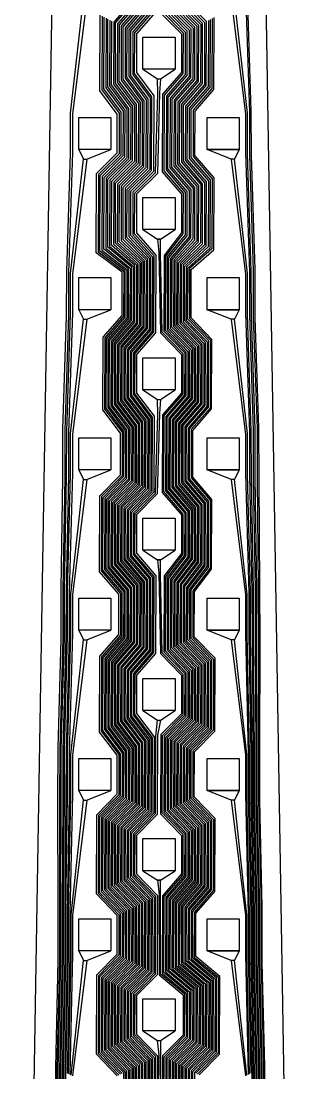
# Model space of a CAD drawing. Header units: inches. Extents: x 106592 to 209533, y 57057 to 74911.
# Drawn here: x 147996.9 to 148082.9, y 70340 to 70668.2 of the extents above; entities that cross this region are included whole.
import ezdxf

# ---------------------------------------------------------------- set-up
doc = ezdxf.new("R2010")
doc.units = ezdxf.units.IN
doc.header["$MEASUREMENT"] = 0
for name, color, linetype in [('metal', 221, 'Continuous'), ('nitride window', 40, 'Continuous'), ('profile', 140, 'Continuous')]:
    doc.layers.add(name, color=color, linetype=linetype)

msp = doc.modelspace()

# ---------------------------------------------------------------- linework, layer by layer
at = {"layer": 'metal'}
for points in [[(148066.93, 70677.15), (148068.12, 70639.79), (148068.15, 70626.54), (148069.31, 70590.41), (148069.35, 70575.94), (148070.5, 70541.02), (148070.55, 70525.34), (148070.9, 70491.23), (148070.95, 70475.14), (148070.95, 70441.14), (148070.95, 70425.14), (148071.75, 70391.54), (148071.75, 70374.74), (148072.55, 70341.94), (148072.55, 70324.34)], [(148007.75, 70324.54), (148007.75, 70341.74), (148008.55, 70374.94), (148008.55, 70391.34), (148008.45, 70424.89), (148008.5, 70441.49), (148009.45, 70475.39), (148009.49, 70490.97), (148009.95, 70525.64), (148009.99, 70540.72), (148011.15, 70576.24), (148011.18, 70590.1), (148012.35, 70626.84), (148012.37, 70639.48), (148016.45, 70675.14)], [(148017.45, 70675.14), (148012.96, 70639.17), (148012.96, 70627.15), (148011.77, 70589.79), (148011.75, 70576.54), (148010.58, 70540.41), (148010.55, 70525.94), (148009.99, 70490.72), (148009.95, 70475.64), (148008.99, 70441.23), (148008.95, 70425.14), (148008.95, 70391.14), (148008.95, 70375.14), (148008.15, 70341.54), (148008.15, 70324.74)], [(148031.69, 70674.64), (148025.82, 70667.88), (148025.75, 70648.54), (148031.15, 70641.24), (148031.1, 70624.95), (148024.63, 70618.5), (148024.55, 70597.94), (148031.95, 70591.64), (148031.89, 70574.53), (148026.02, 70567.78), (148025.95, 70548.64), (148031.45, 70541.39), (148031.4, 70524.79), (148025.02, 70518.29), (148024.95, 70498.14), (148030.95, 70491.14), (148030.9, 70475.05), (148025.02, 70468.29), (148024.95, 70448.14), (148030.45, 70440.89), (148030.4, 70425.31), (148024.03, 70418.81), (148023.95, 70397.64), (148030.45, 70390.89), (148030.4, 70375.31), (148024.03, 70368.81), (148023.95, 70347.64), (148030.45, 70340.89), (148030.4, 70325.31)], [(148030.9, 70325.05), (148030.95, 70341.14), (148024.45, 70347.89), (148024.53, 70368.55), (148030.9, 70375.05), (148030.95, 70391.14), (148024.45, 70397.89), (148024.53, 70418.55), (148030.9, 70425.05), (148030.95, 70441.14), (148025.45, 70448.39), (148025.52, 70468.03), (148031.4, 70474.79), (148031.45, 70491.39), (148025.45, 70498.39), (148025.52, 70518.03), (148031.89, 70524.53), (148031.95, 70541.64), (148026.45, 70548.89), (148026.51, 70567.52), (148032.39, 70574.28), (148032.45, 70591.89), (148025.15, 70598.24), (148025.22, 70618.19), (148031.69, 70624.64), (148031.75, 70641.54), (148026.35, 70648.84), (148026.41, 70667.57), (148032.29, 70674.33)], [(148032.89, 70674.02), (148027.01, 70667.26), (148026.95, 70649.14), (148032.35, 70641.84), (148032.29, 70624.33), (148025.82, 70617.88), (148025.75, 70598.54), (148032.95, 70592.14), (148032.89, 70574.02), (148027.01, 70567.26), (148026.95, 70549.14), (148032.45, 70541.89), (148032.39, 70524.28), (148026.02, 70517.78), (148025.95, 70498.64), (148031.95, 70491.64), (148031.89, 70474.53), (148026.02, 70467.78), (148025.95, 70448.64), (148031.45, 70441.39), (148031.4, 70424.79), (148025.02, 70418.29), (148024.95, 70398.14), (148031.45, 70391.39), (148031.4, 70374.79), (148025.02, 70368.29), (148024.95, 70348.14), (148031.45, 70341.39), (148031.4, 70324.79)], [(148046.35, 70673.84), (148052.95, 70667.14), (148052.89, 70649.02), (148047.01, 70642.26), (148046.95, 70624.14), (148052.95, 70617.14), (148052.89, 70599.02), (148046.51, 70592.52), (148046.45, 70573.89), (148052.95, 70567.14), (148052.89, 70549.02), (148047.01, 70542.26), (148046.95, 70524.14), (148052.95, 70517.14), (148052.89, 70499.02), (148047.5, 70492), (148047.45, 70474.39), (148053.95, 70467.64), (148053.88, 70448.5), (148047.5, 70442), (148047.45, 70424.39), (148053.95, 70417.64), (148053.88, 70398.5), (148048, 70391.75), (148047.95, 70374.64), (148055.45, 70368.39), (148055.37, 70347.73), (148048.99, 70341.23), (148048.95, 70325.14)], [(148049.45, 70325.39), (148049.49, 70340.97), (148055.86, 70347.47), (148055.95, 70368.64), (148048.45, 70374.89), (148048.5, 70391.49), (148054.37, 70398.25), (148054.45, 70417.89), (148047.95, 70424.64), (148048, 70441.75), (148054.37, 70448.25), (148054.45, 70467.89), (148047.95, 70474.64), (148048, 70491.75), (148053.38, 70498.76), (148053.45, 70517.39), (148047.45, 70524.39), (148047.5, 70542), (148053.38, 70548.76), (148053.45, 70567.39), (148046.95, 70574.14), (148047.01, 70592.26), (148053.48, 70598.71), (148053.55, 70617.44), (148047.55, 70624.44), (148047.6, 70641.95), (148053.48, 70648.71), (148053.55, 70667.44), (148046.95, 70674.14)], [(148047.55, 70674.44), (148054.15, 70667.74), (148054.08, 70648.4), (148048.2, 70641.64), (148048.15, 70624.74), (148054.15, 70617.74), (148054.08, 70598.4), (148047.5, 70592), (148047.45, 70574.39), (148053.95, 70567.64), (148053.88, 70548.5), (148048, 70541.75), (148047.95, 70524.64), (148053.95, 70517.64), (148053.88, 70498.5), (148048.5, 70491.49), (148048.45, 70474.89), (148054.95, 70468.14), (148054.87, 70447.99), (148048.5, 70441.49), (148048.45, 70424.89), (148054.95, 70418.14), (148054.87, 70397.99), (148048.99, 70391.23), (148048.95, 70375.14), (148056.45, 70368.89), (148056.36, 70347.22), (148049.99, 70340.72), (148049.95, 70325.64)], [(148050.45, 70325.89), (148050.48, 70340.46), (148056.85, 70346.96), (148056.95, 70369.14), (148049.45, 70375.39), (148049.49, 70390.97), (148055.37, 70397.73), (148055.45, 70418.39), (148048.95, 70425.14), (148048.99, 70441.23), (148055.37, 70447.73), (148055.45, 70468.39), (148048.95, 70475.14), (148048.99, 70491.23), (148054.37, 70498.25), (148054.45, 70517.89), (148048.45, 70524.89), (148048.5, 70541.49), (148054.37, 70548.25), (148054.45, 70567.89), (148047.95, 70574.64), (148048, 70591.75), (148054.67, 70598.09), (148054.75, 70618.04), (148048.75, 70625.04), (148048.79, 70641.33), (148054.67, 70648.09), (148054.75, 70668.04), (148048.15, 70674.74)], [(148062.45, 70675.14), (148066.93, 70639.17), (148066.93, 70627.15), (148068.12, 70589.79), (148068.15, 70576.54), (148069.31, 70540.41), (148069.35, 70525.94), (148069.91, 70490.72), (148069.95, 70475.64), (148070.15, 70440.74), (148070.15, 70425.54), (148070.95, 70391.14), (148070.95, 70375.14), (148071.75, 70341.54), (148071.75, 70324.74)], [(148072.15, 70324.54), (148072.15, 70341.74), (148071.35, 70374.94), (148071.35, 70391.34), (148070.55, 70425.34), (148070.55, 70440.94), (148070.45, 70475.39), (148070.4, 70490.97), (148069.95, 70525.64), (148069.91, 70540.72), (148068.75, 70576.24), (148068.72, 70590.1), (148067.55, 70626.84), (148067.53, 70639.48), (148063.45, 70675.14)], [(148072.95, 70324.14), (148072.95, 70342.14), (148072.15, 70374.54), (148072.15, 70391.74), (148071.35, 70424.94), (148071.35, 70441.34), (148071.45, 70474.89), (148071.4, 70491.49), (148071.15, 70525.04), (148071.1, 70541.33), (148069.95, 70575.64), (148069.91, 70590.72), (148068.75, 70626.24), (148068.72, 70640.1), (148067.55, 70676.84)], [(148031.89, 70324.53), (148031.95, 70341.64), (148025.45, 70348.39), (148025.52, 70368.03), (148031.89, 70374.53), (148031.95, 70391.64), (148025.45, 70398.39), (148025.52, 70418.03), (148031.89, 70424.53), (148031.95, 70441.64), (148026.45, 70448.89), (148026.51, 70467.52), (148032.39, 70474.28), (148032.45, 70491.89), (148026.45, 70498.89), (148026.51, 70517.52), (148032.89, 70524.02), (148032.95, 70542.14), (148027.45, 70549.39), (148027.5, 70567), (148033.38, 70573.76), (148033.45, 70592.39), (148026.35, 70598.84), (148026.41, 70617.57), (148032.89, 70624.02), (148032.95, 70642.14), (148027.55, 70649.44), (148027.6, 70666.95), (148033.48, 70673.71)], [(148034.08, 70673.4), (148028.2, 70666.64), (148028.15, 70649.74), (148033.55, 70642.44), (148033.48, 70623.71), (148027.01, 70617.26), (148026.95, 70599.14), (148033.95, 70592.64), (148033.88, 70573.5), (148028, 70566.75), (148027.95, 70549.64), (148033.45, 70542.39), (148033.38, 70523.76), (148027.01, 70517.26), (148026.95, 70499.14), (148032.95, 70492.14), (148032.89, 70474.02), (148027.01, 70467.26), (148026.95, 70449.14), (148032.45, 70441.89), (148032.39, 70424.28), (148026.02, 70417.78), (148025.95, 70398.64), (148032.45, 70391.89), (148032.39, 70374.28), (148026.02, 70367.78), (148025.95, 70348.64), (148032.45, 70341.89), (148032.39, 70324.28)], [(148032.89, 70324.02), (148032.95, 70342.14), (148026.45, 70348.89), (148026.51, 70367.52), (148032.89, 70374.02), (148032.95, 70392.14), (148026.45, 70398.89), (148026.51, 70417.52), (148032.89, 70424.02), (148032.95, 70442.14), (148027.45, 70449.39), (148027.5, 70467), (148033.38, 70473.76), (148033.45, 70492.39), (148027.45, 70499.39), (148027.5, 70517), (148033.88, 70523.5), (148033.95, 70542.64), (148028.45, 70549.89), (148028.5, 70566.49), (148034.37, 70573.25), (148034.45, 70592.89), (148027.55, 70599.44), (148027.6, 70616.95), (148034.08, 70623.4), (148034.15, 70642.74), (148028.75, 70650.04), (148028.79, 70666.33), (148034.67, 70673.09)], [(148035.27, 70672.78), (148029.39, 70666.02), (148029.35, 70650.34), (148034.75, 70643.04), (148034.67, 70623.09), (148028.2, 70616.64), (148028.15, 70599.74), (148034.95, 70593.14), (148034.87, 70572.99), (148028.99, 70566.23), (148028.95, 70550.14), (148034.45, 70542.89), (148034.37, 70523.25), (148028, 70516.75), (148027.95, 70499.64), (148033.95, 70492.64), (148033.88, 70473.5), (148028, 70466.75), (148027.95, 70449.64), (148033.45, 70442.39), (148033.38, 70423.76), (148027.01, 70417.26), (148026.95, 70399.14), (148033.45, 70392.39), (148033.38, 70373.76), (148027.01, 70367.26), (148026.95, 70349.14), (148033.45, 70342.39), (148033.38, 70323.76)], [(148033.88, 70323.5), (148033.95, 70342.64), (148027.45, 70349.39), (148027.5, 70367), (148033.88, 70373.5), (148033.95, 70392.64), (148027.45, 70399.39), (148027.5, 70417), (148033.88, 70423.5), (148033.95, 70442.64), (148028.45, 70449.89), (148028.5, 70466.49), (148034.37, 70473.25), (148034.45, 70492.89), (148028.45, 70499.89), (148028.5, 70516.49), (148034.87, 70522.99), (148034.95, 70543.14), (148029.45, 70550.39), (148029.49, 70565.97), (148035.37, 70572.73), (148035.45, 70593.39), (148028.75, 70600.04), (148028.79, 70616.33), (148035.27, 70622.78), (148035.35, 70643.34), (148029.95, 70650.64), (148029.99, 70665.72), (148035.86, 70672.47)], [(148036.46, 70672.16), (148030.58, 70665.41), (148030.55, 70650.94), (148035.95, 70643.64), (148035.86, 70622.47), (148029.39, 70616.02), (148029.35, 70600.34), (148035.95, 70593.64), (148035.86, 70572.47), (148029.99, 70565.72), (148029.95, 70550.64), (148035.45, 70543.39), (148035.37, 70522.73), (148028.99, 70516.23), (148028.95, 70500.14), (148034.95, 70493.14), (148034.87, 70472.99), (148028.99, 70466.23), (148028.95, 70450.14), (148034.45, 70442.89), (148034.37, 70423.25), (148028, 70416.75), (148027.95, 70399.64), (148034.45, 70392.89), (148034.37, 70373.25), (148028, 70366.75), (148027.95, 70349.64), (148034.45, 70342.89), (148034.37, 70323.25)], [(148034.87, 70322.99), (148034.95, 70343.14), (148028.45, 70349.89), (148028.5, 70366.49), (148034.87, 70372.99), (148034.95, 70393.14), (148028.45, 70399.89), (148028.5, 70416.49), (148034.87, 70422.99), (148034.95, 70443.14), (148029.45, 70450.39), (148029.49, 70465.97), (148035.37, 70472.73), (148035.45, 70493.39), (148029.45, 70500.39), (148029.49, 70515.97), (148035.86, 70522.47), (148035.95, 70543.64), (148030.45, 70550.89), (148030.48, 70565.46), (148036.36, 70572.22), (148036.45, 70593.89), (148029.95, 70600.64), (148029.99, 70615.72), (148036.46, 70622.16), (148036.55, 70643.94), (148031.15, 70651.24), (148031.18, 70665.1), (148037.05, 70671.86)], [(148037.65, 70671.55), (148031.77, 70664.79), (148031.75, 70651.54), (148037.15, 70644.24), (148037.05, 70621.86), (148030.58, 70615.41), (148030.55, 70600.94), (148036.95, 70594.14), (148036.85, 70571.96), (148030.98, 70565.2), (148030.95, 70551.14), (148036.45, 70543.89), (148036.36, 70522.22), (148029.99, 70515.72), (148029.95, 70500.64), (148035.95, 70493.64), (148035.86, 70472.47), (148029.99, 70465.72), (148029.95, 70450.64), (148035.45, 70443.39), (148035.37, 70422.73), (148028.99, 70416.23), (148028.95, 70400.14), (148035.45, 70393.39), (148035.37, 70372.73), (148028.99, 70366.23), (148028.95, 70350.14), (148035.45, 70343.39), (148035.37, 70322.73)], [(148035.86, 70322.47), (148035.95, 70343.64), (148029.45, 70350.39), (148029.49, 70365.97), (148035.86, 70372.47), (148035.95, 70393.64), (148029.45, 70400.39), (148029.49, 70415.97), (148035.86, 70422.47), (148035.95, 70443.64), (148030.45, 70450.89), (148030.48, 70465.46), (148036.36, 70472.22), (148036.45, 70493.89), (148030.45, 70500.89), (148030.48, 70515.46), (148036.85, 70521.96), (148036.95, 70544.14), (148031.45, 70551.39), (148031.47, 70564.94), (148037.35, 70571.7), (148037.45, 70594.39), (148031.15, 70601.24), (148031.18, 70615.1), (148037.65, 70621.55), (148037.75, 70644.54), (148032.35, 70651.84), (148032.37, 70664.48), (148038.24, 70671.24)], [(148038.84, 70670.93), (148032.96, 70664.17), (148032.96, 70652.15), (148038.35, 70644.84), (148038.24, 70621.24), (148031.77, 70614.79), (148031.75, 70601.54), (148037.95, 70594.64), (148037.85, 70571.44), (148031.97, 70564.68), (148031.95, 70551.64), (148037.45, 70544.39), (148037.35, 70521.7), (148030.98, 70515.2), (148030.95, 70501.14), (148036.95, 70494.14), (148036.85, 70471.96), (148030.98, 70465.2), (148030.95, 70451.14), (148036.45, 70443.89), (148036.36, 70422.22), (148029.99, 70415.72), (148029.95, 70400.64), (148036.45, 70393.89), (148036.36, 70372.22), (148029.99, 70365.72), (148029.95, 70350.64), (148036.45, 70343.89), (148036.36, 70322.22)], [(148040.35, 70670.84), (148046.95, 70664.14), (148046.93, 70652.11), (148041.05, 70645.35), (148040.95, 70621.14), (148046.95, 70614.14), (148046.93, 70602.11), (148041.55, 70595.09), (148041.45, 70571.39), (148047.95, 70564.64), (148047.92, 70551.59), (148042.05, 70544.84), (148041.95, 70521.64), (148047.95, 70514.64), (148047.92, 70501.59), (148042.54, 70494.58), (148042.45, 70471.89), (148048.95, 70465.14), (148048.92, 70451.08), (148042.54, 70444.58), (148042.45, 70421.89), (148048.95, 70415.14), (148048.92, 70401.08), (148043.04, 70394.32), (148042.95, 70372.14), (148050.45, 70365.89), (148050.4, 70350.31), (148044.03, 70343.81), (148043.95, 70322.64)], [(148044.45, 70322.89), (148044.53, 70343.55), (148050.9, 70350.05), (148050.95, 70366.14), (148043.45, 70372.39), (148043.54, 70394.06), (148049.41, 70400.82), (148049.45, 70415.39), (148042.95, 70422.14), (148043.04, 70444.32), (148049.41, 70450.82), (148049.45, 70465.39), (148042.95, 70472.14), (148043.04, 70494.32), (148048.42, 70501.34), (148048.45, 70514.89), (148042.45, 70521.89), (148042.54, 70544.58), (148048.42, 70551.34), (148048.45, 70564.89), (148041.95, 70571.64), (148042.05, 70594.84), (148047.53, 70601.8), (148047.55, 70614.44), (148041.55, 70621.44), (148041.65, 70645.04), (148047.53, 70651.8), (148047.55, 70664.44), (148040.95, 70671.14)], [(148041.55, 70671.44), (148048.15, 70664.74), (148048.12, 70651.49), (148042.25, 70644.73), (148042.15, 70621.74), (148048.15, 70614.74), (148048.12, 70601.49), (148042.54, 70594.58), (148042.45, 70571.89), (148048.95, 70565.14), (148048.92, 70551.08), (148043.04, 70544.32), (148042.95, 70522.14), (148048.95, 70515.14), (148048.92, 70501.08), (148043.54, 70494.06), (148043.45, 70472.39), (148049.95, 70465.64), (148049.91, 70450.56), (148043.54, 70444.06), (148043.45, 70422.39), (148049.95, 70415.64), (148049.91, 70400.56), (148044.03, 70393.81), (148043.95, 70372.64), (148051.45, 70366.39), (148051.4, 70349.79), (148045.02, 70343.29), (148044.95, 70323.14)], [(148045.45, 70323.39), (148045.52, 70343.03), (148051.89, 70349.53), (148051.95, 70366.64), (148044.45, 70372.89), (148044.53, 70393.55), (148050.4, 70400.31), (148050.45, 70415.89), (148043.95, 70422.64), (148044.03, 70443.81), (148050.4, 70450.31), (148050.45, 70465.89), (148043.95, 70472.64), (148044.03, 70493.81), (148049.41, 70500.82), (148049.45, 70515.39), (148043.45, 70522.39), (148043.54, 70544.06), (148049.41, 70550.82), (148049.45, 70565.39), (148042.95, 70572.14), (148043.04, 70594.32), (148048.72, 70601.18), (148048.75, 70615.04), (148042.75, 70622.04), (148042.84, 70644.42), (148048.72, 70651.18), (148048.75, 70665.04), (148042.15, 70671.74)], [(148042.75, 70672.04), (148049.35, 70665.34), (148049.31, 70650.87), (148043.44, 70644.12), (148043.35, 70622.34), (148049.35, 70615.34), (148049.31, 70600.87), (148043.54, 70594.06), (148043.45, 70572.39), (148049.95, 70565.64), (148049.91, 70550.56), (148044.03, 70543.81), (148043.95, 70522.64), (148049.95, 70515.64), (148049.91, 70500.56), (148044.53, 70493.55), (148044.45, 70472.89), (148050.95, 70466.14), (148050.9, 70450.05), (148044.53, 70443.55), (148044.45, 70422.89), (148050.95, 70416.14), (148050.9, 70400.05), (148045.02, 70393.29), (148044.95, 70373.14), (148052.45, 70366.89), (148052.39, 70349.28), (148046.02, 70342.78), (148045.95, 70323.64)], [(148046.45, 70323.89), (148046.51, 70342.52), (148052.89, 70349.02), (148052.95, 70367.14), (148045.45, 70373.39), (148045.52, 70393.03), (148051.4, 70399.79), (148051.45, 70416.39), (148044.95, 70423.14), (148045.02, 70443.29), (148051.4, 70449.79), (148051.45, 70466.39), (148044.95, 70473.14), (148045.02, 70493.29), (148050.4, 70500.31), (148050.45, 70515.89), (148044.45, 70522.89), (148044.53, 70543.55), (148050.4, 70550.31), (148050.45, 70565.89), (148043.95, 70572.64), (148044.03, 70593.81), (148049.91, 70600.56), (148049.95, 70615.64), (148043.95, 70622.64), (148044.03, 70643.81), (148049.91, 70650.56), (148049.95, 70665.64), (148043.35, 70672.34)], [(148043.95, 70672.64), (148050.55, 70665.94), (148050.5, 70650.25), (148044.63, 70643.5), (148044.55, 70622.94), (148050.55, 70615.94), (148050.5, 70600.25), (148044.53, 70593.55), (148044.45, 70572.89), (148050.95, 70566.14), (148050.9, 70550.05), (148045.02, 70543.29), (148044.95, 70523.14), (148050.95, 70516.14), (148050.9, 70500.05), (148045.52, 70493.03), (148045.45, 70473.39), (148051.95, 70466.64), (148051.89, 70449.53), (148045.52, 70443.03), (148045.45, 70423.39), (148051.95, 70416.64), (148051.89, 70399.53), (148046.02, 70392.78), (148045.95, 70373.64), (148053.45, 70367.39), (148053.38, 70348.76), (148047.01, 70342.26), (148046.95, 70324.14)], [(148047.45, 70324.39), (148047.5, 70342), (148053.88, 70348.5), (148053.95, 70367.64), (148046.45, 70373.89), (148046.51, 70392.52), (148052.39, 70399.28), (148052.45, 70416.89), (148045.95, 70423.64), (148046.02, 70442.78), (148052.39, 70449.28), (148052.45, 70466.89), (148045.95, 70473.64), (148046.02, 70492.78), (148051.4, 70499.79), (148051.45, 70516.39), (148045.45, 70523.39), (148045.52, 70543.03), (148051.4, 70549.79), (148051.45, 70566.39), (148044.95, 70573.14), (148045.02, 70593.29), (148051.1, 70599.95), (148051.15, 70616.24), (148045.15, 70623.24), (148045.22, 70643.19), (148051.1, 70649.95), (148051.15, 70666.24), (148044.55, 70672.94)], [(148045.15, 70673.24), (148051.75, 70666.54), (148051.69, 70649.64), (148045.82, 70642.88), (148045.75, 70623.54), (148051.75, 70616.54), (148051.69, 70599.64), (148045.52, 70593.03), (148045.45, 70573.39), (148051.95, 70566.64), (148051.89, 70549.53), (148046.02, 70542.78), (148045.95, 70523.64), (148051.95, 70516.64), (148051.89, 70499.53), (148046.51, 70492.52), (148046.45, 70473.89), (148052.95, 70467.14), (148052.89, 70449.02), (148046.51, 70442.52), (148046.45, 70423.89), (148052.95, 70417.14), (148052.89, 70399.02), (148047.01, 70392.26), (148046.95, 70374.14), (148054.45, 70367.89), (148054.37, 70348.25), (148048, 70341.75), (148047.95, 70324.64)], [(148048.45, 70324.89), (148048.5, 70341.49), (148054.87, 70347.99), (148054.95, 70368.14), (148047.45, 70374.39), (148047.5, 70392), (148053.38, 70398.76), (148053.45, 70417.39), (148046.95, 70424.14), (148047.01, 70442.26), (148053.38, 70448.76), (148053.45, 70467.39), (148046.95, 70474.14), (148047.01, 70492.26), (148052.39, 70499.28), (148052.45, 70516.89), (148046.45, 70523.89), (148046.51, 70542.52), (148052.39, 70549.28), (148052.45, 70566.89), (148045.95, 70573.64), (148046.02, 70592.78), (148052.29, 70599.33), (148052.35, 70616.84), (148046.35, 70623.84), (148046.41, 70642.57), (148052.29, 70649.33), (148052.35, 70666.84), (148045.75, 70673.54)], [(148026.95, 70339.14), (148020.45, 70345.89), (148020.56, 70370.61), (148026.93, 70377.11), (148026.95, 70389.14), (148020.45, 70395.89), (148020.56, 70420.61), (148026.93, 70427.11), (148026.95, 70439.14), (148021.45, 70446.39), (148021.55, 70470.09), (148027.43, 70476.85), (148027.45, 70489.39), (148021.45, 70496.39), (148021.55, 70520.09), (148027.92, 70526.59), (148027.95, 70539.64), (148022.45, 70546.89), (148022.54, 70569.58), (148028.42, 70576.34), (148028.45, 70589.89), (148020.35, 70595.84), (148020.46, 70620.66), (148026.93, 70627.11), (148026.95, 70639.14), (148021.55, 70646.44), (148021.65, 70670.04)], [(148022.25, 70669.73), (148022.15, 70646.74), (148027.55, 70639.44), (148027.53, 70626.8), (148021.05, 70620.35), (148020.95, 70596.14), (148028.95, 70590.14), (148028.92, 70576.08), (148023.04, 70569.32), (148022.95, 70547.14), (148028.45, 70539.89), (148028.42, 70526.34), (148022.05, 70519.84), (148021.95, 70496.64), (148027.95, 70489.64), (148027.92, 70476.59), (148022.05, 70469.84), (148021.95, 70446.64), (148027.45, 70439.39), (148027.43, 70426.85), (148021.05, 70420.35), (148020.95, 70396.14), (148027.45, 70389.39), (148027.43, 70376.85), (148021.05, 70370.35), (148020.95, 70346.14), (148027.45, 70339.39)], [(148027.95, 70339.64), (148021.45, 70346.39), (148021.55, 70370.09), (148027.92, 70376.59), (148027.95, 70389.64), (148021.45, 70396.39), (148021.55, 70420.09), (148027.92, 70426.59), (148027.95, 70439.64), (148022.45, 70446.89), (148022.54, 70469.58), (148028.42, 70476.34), (148028.45, 70489.89), (148022.45, 70496.89), (148022.54, 70519.58), (148028.92, 70526.08), (148028.95, 70540.14), (148023.45, 70547.39), (148023.54, 70569.06), (148029.41, 70575.82), (148029.45, 70590.39), (148021.55, 70596.44), (148021.65, 70620.04), (148028.12, 70626.49), (148028.15, 70639.74), (148022.75, 70647.04), (148022.84, 70669.42)], [(148023.44, 70669.12), (148023.35, 70647.34), (148028.75, 70640.04), (148028.72, 70626.18), (148022.25, 70619.73), (148022.15, 70596.74), (148029.95, 70590.64), (148029.91, 70575.56), (148024.03, 70568.81), (148023.95, 70547.64), (148029.45, 70540.39), (148029.41, 70525.82), (148023.04, 70519.32), (148022.95, 70497.14), (148028.95, 70490.14), (148028.92, 70476.08), (148023.04, 70469.32), (148022.95, 70447.14), (148028.45, 70439.89), (148028.42, 70426.34), (148022.05, 70419.84), (148021.95, 70396.64), (148028.45, 70389.89), (148028.42, 70376.34), (148022.05, 70369.84), (148021.95, 70346.64), (148028.45, 70339.89)], [(148028.92, 70326.08), (148028.95, 70340.14), (148022.45, 70346.89), (148022.54, 70369.58), (148028.92, 70376.08), (148028.95, 70390.14), (148022.45, 70396.89), (148022.54, 70419.58), (148028.92, 70426.08), (148028.95, 70440.14), (148023.45, 70447.39), (148023.54, 70469.06), (148029.41, 70475.82), (148029.45, 70490.39), (148023.45, 70497.39), (148023.54, 70519.06), (148029.91, 70525.56), (148029.95, 70540.64), (148024.45, 70547.89), (148024.53, 70568.55), (148030.4, 70575.31), (148030.45, 70590.89), (148022.75, 70597.04), (148022.84, 70619.42), (148029.31, 70625.87), (148029.35, 70640.34), (148023.95, 70647.64), (148024.03, 70668.81)], [(148024.63, 70668.5), (148024.55, 70647.94), (148029.95, 70640.64), (148029.91, 70625.56), (148023.44, 70619.12), (148023.35, 70597.34), (148030.95, 70591.14), (148030.9, 70575.05), (148025.02, 70568.29), (148024.95, 70548.14), (148030.45, 70540.89), (148030.4, 70525.31), (148024.03, 70518.81), (148023.95, 70497.64), (148029.95, 70490.64), (148029.91, 70475.56), (148024.03, 70468.81), (148023.95, 70447.64), (148029.45, 70440.39), (148029.41, 70425.82), (148023.04, 70419.32), (148022.95, 70397.14), (148029.45, 70390.39), (148029.41, 70375.82), (148023.04, 70369.32), (148022.95, 70347.14), (148029.45, 70340.39), (148029.41, 70325.82)], [(148029.91, 70325.56), (148029.95, 70340.64), (148023.45, 70347.39), (148023.54, 70369.06), (148029.91, 70375.56), (148029.95, 70390.64), (148023.45, 70397.39), (148023.54, 70419.06), (148029.91, 70425.56), (148029.95, 70440.64), (148024.45, 70447.89), (148024.53, 70468.55), (148030.4, 70475.31), (148030.45, 70490.89), (148024.45, 70497.89), (148024.53, 70518.55), (148030.9, 70525.05), (148030.95, 70541.14), (148025.45, 70548.39), (148025.52, 70568.03), (148031.4, 70574.79), (148031.45, 70591.39), (148023.95, 70597.64), (148024.03, 70618.81), (148030.5, 70625.25), (148030.55, 70640.94), (148025.15, 70648.24), (148025.22, 70668.19)], [(148055.35, 70668.34), (148055.27, 70647.78), (148049.39, 70641.02), (148049.35, 70625.34), (148055.35, 70618.34), (148055.27, 70597.78), (148048.5, 70591.49), (148048.45, 70574.89), (148054.95, 70568.14), (148054.87, 70547.99), (148048.99, 70541.23), (148048.95, 70525.14), (148054.95, 70518.14), (148054.87, 70497.99), (148049.49, 70490.97), (148049.45, 70475.39), (148055.95, 70468.64), (148055.86, 70447.47), (148049.49, 70440.97), (148049.45, 70425.39), (148055.95, 70418.64), (148055.86, 70397.47), (148049.99, 70390.72), (148049.95, 70375.64), (148057.45, 70369.39), (148057.35, 70346.7), (148050.98, 70340.2), (148050.95, 70326.14)], [(148051.47, 70339.94), (148057.85, 70346.44), (148057.95, 70369.64), (148050.45, 70375.89), (148050.48, 70390.46), (148056.36, 70397.22), (148056.45, 70418.89), (148049.95, 70425.64), (148049.99, 70440.72), (148056.36, 70447.22), (148056.45, 70468.89), (148049.95, 70475.64), (148049.99, 70490.72), (148055.37, 70497.73), (148055.45, 70518.39), (148049.45, 70525.39), (148049.49, 70540.97), (148055.37, 70547.73), (148055.45, 70568.39), (148048.95, 70575.14), (148048.99, 70591.23), (148055.86, 70597.47), (148055.95, 70618.64), (148049.95, 70625.64), (148049.99, 70640.72), (148055.86, 70647.47), (148055.95, 70668.64)], [(148056.55, 70668.94), (148056.46, 70647.16), (148050.58, 70640.41), (148050.55, 70625.94), (148056.55, 70618.94), (148056.46, 70597.16), (148049.49, 70590.97), (148049.45, 70575.39), (148055.95, 70568.64), (148055.86, 70547.47), (148049.99, 70540.72), (148049.95, 70525.64), (148055.95, 70518.64), (148055.86, 70497.47), (148050.48, 70490.46), (148050.45, 70475.89), (148056.95, 70469.14), (148056.85, 70446.96), (148050.48, 70440.46), (148050.45, 70425.89), (148056.95, 70419.14), (148056.85, 70396.96), (148050.98, 70390.2), (148050.95, 70376.14), (148058.45, 70369.89), (148058.34, 70346.19), (148051.97, 70339.68)], [(148052.47, 70339.43), (148058.84, 70345.93), (148058.95, 70370.14), (148051.45, 70376.39), (148051.47, 70389.94), (148057.35, 70396.7), (148057.45, 70419.39), (148050.95, 70426.14), (148050.98, 70440.2), (148057.35, 70446.7), (148057.45, 70469.39), (148050.95, 70476.14), (148050.98, 70490.2), (148056.36, 70497.22), (148056.45, 70518.89), (148050.45, 70525.89), (148050.48, 70540.46), (148056.36, 70547.22), (148056.45, 70568.89), (148049.95, 70575.64), (148049.99, 70590.72), (148057.05, 70596.86), (148057.15, 70619.24), (148051.15, 70626.24), (148051.18, 70640.1), (148057.05, 70646.86), (148057.15, 70669.24)], [(148036.85, 70321.96), (148036.95, 70344.14), (148030.45, 70350.89), (148030.48, 70365.46), (148036.85, 70371.96), (148036.95, 70394.14), (148030.45, 70400.89), (148030.48, 70415.46), (148036.85, 70421.96), (148036.95, 70444.14), (148031.45, 70451.39), (148031.47, 70464.94), (148037.35, 70471.7), (148037.45, 70494.39), (148031.45, 70501.39), (148031.47, 70514.94), (148037.85, 70521.44), (148037.95, 70544.64), (148032.45, 70551.89), (148032.47, 70564.43), (148038.34, 70571.19), (148038.45, 70594.89), (148032.35, 70601.84), (148032.37, 70614.48), (148038.84, 70620.93), (148039.55, 70645.44), (148039.45, 70650.14), (148039.45, 70650.14), (148040.45, 70650.14), (148040.15, 70645.74), (148039.43, 70620.62), (148032.96, 70614.17), (148032.96, 70602.15), (148038.95, 70595.14), (148038.84, 70570.93), (148032.96, 70564.17), (148032.96, 70552.15), (148038.45, 70544.89), (148038.34, 70521.19), (148031.97, 70514.68), (148031.95, 70501.64), (148037.95, 70494.64), (148037.85, 70471.44), (148031.97, 70464.68), (148031.95, 70451.64), (148037.45, 70444.39), (148037.35, 70421.7), (148030.98, 70415.2), (148030.95, 70401.14), (148037.45, 70394.39), (148037.35, 70371.7), (148030.98, 70365.2), (148030.95, 70351.14), (148037.45, 70344.39), (148037.35, 70321.7)], [(148008.55, 70324.94), (148008.55, 70341.34), (148009.35, 70375.34), (148009.35, 70390.94), (148009.45, 70425.39), (148009.49, 70440.97), (148010.45, 70475.89), (148010.48, 70490.46), (148011.15, 70526.24), (148011.18, 70540.1), (148012.35, 70576.84), (148012.37, 70589.48), (148016.45, 70625.14), (148016.45, 70625.14), (148017.45, 70625.14), (148012.96, 70589.17), (148012.96, 70577.15), (148011.77, 70539.79), (148011.77, 70526.55), (148010.98, 70490.2), (148010.95, 70476.14), (148009.99, 70440.72), (148009.95, 70425.64), (148009.75, 70390.74), (148009.75, 70375.54), (148008.95, 70341.14), (148008.95, 70325.14)], [(148071.35, 70324.94), (148071.35, 70341.34), (148070.55, 70375.34), (148070.55, 70390.94), (148069.75, 70425.74), (148069.75, 70440.54), (148069.45, 70475.89), (148069.41, 70490.46), (148068.75, 70526.24), (148068.72, 70540.1), (148067.55, 70576.84), (148067.53, 70589.48), (148063.45, 70625.14), (148063.45, 70625.14), (148062.45, 70625.14), (148066.93, 70589.17), (148066.93, 70577.15), (148068.12, 70539.79), (148068.12, 70526.55), (148068.92, 70490.2), (148068.95, 70476.14), (148069.35, 70440.34), (148069.35, 70425.94), (148070.15, 70390.74), (148070.15, 70375.54), (148070.95, 70341.14), (148070.95, 70325.14)], [(148043.45, 70322.39), (148043.54, 70344.06), (148049.91, 70350.56), (148049.95, 70365.64), (148042.45, 70371.89), (148042.54, 70394.58), (148048.42, 70401.34), (148048.45, 70414.89), (148041.95, 70421.64), (148042.05, 70444.84), (148048.42, 70451.34), (148048.45, 70464.89), (148041.95, 70471.64), (148042.05, 70494.84), (148047.43, 70501.85), (148047.45, 70514.39), (148041.45, 70521.39), (148041.55, 70545.09), (148047.43, 70551.85), (148047.45, 70564.39), (148040.95, 70571.14), (148040.46, 70595.66), (148040.45, 70600.14), (148040.45, 70600.14), (148039.45, 70600.14), (148039.86, 70595.97), (148040.45, 70570.89), (148046.95, 70564.14), (148046.93, 70552.11), (148041.05, 70545.35), (148040.95, 70521.14), (148046.95, 70514.14), (148046.93, 70502.11), (148041.55, 70495.09), (148041.45, 70471.39), (148047.95, 70464.64), (148047.92, 70451.59), (148041.55, 70445.09), (148041.45, 70421.39), (148047.95, 70414.64), (148047.92, 70401.59), (148042.05, 70394.84), (148041.95, 70371.64), (148049.45, 70365.39), (148049.41, 70350.82), (148043.04, 70344.32), (148042.95, 70322.14)], [(148009.35, 70325.34), (148009.35, 70340.94), (148010.15, 70375.74), (148010.15, 70390.54), (148010.45, 70425.89), (148010.48, 70440.46), (148011.45, 70476.39), (148011.47, 70489.94), (148012.35, 70526.84), (148012.37, 70539.48), (148016.45, 70575.14), (148016.45, 70575.14), (148017.45, 70575.14), (148012.96, 70539.17), (148012.96, 70527.15), (148011.97, 70489.68), (148011.95, 70476.64), (148010.98, 70440.2), (148010.95, 70426.14), (148010.55, 70390.34), (148010.55, 70375.94), (148009.75, 70340.74), (148009.75, 70325.54)], [(148070.55, 70325.34), (148070.55, 70340.94), (148069.75, 70375.74), (148069.75, 70390.54), (148068.95, 70426.14), (148068.95, 70440.14), (148068.45, 70476.39), (148068.42, 70489.94), (148067.55, 70526.84), (148067.53, 70539.48), (148063.45, 70575.14), (148063.45, 70575.14), (148062.45, 70575.14), (148066.93, 70539.17), (148066.93, 70527.15), (148067.92, 70489.68), (148067.95, 70476.64), (148068.55, 70439.94), (148068.55, 70426.34), (148069.35, 70390.34), (148069.35, 70375.94), (148070.15, 70340.74), (148070.15, 70325.54)], [(148037.85, 70321.44), (148037.95, 70344.64), (148031.45, 70351.39), (148031.47, 70364.94), (148037.85, 70371.44), (148037.95, 70394.64), (148031.45, 70401.39), (148031.47, 70414.94), (148037.85, 70421.44), (148037.95, 70444.64), (148032.45, 70451.89), (148032.47, 70464.43), (148038.34, 70471.19), (148038.45, 70494.89), (148032.45, 70501.89), (148032.47, 70514.43), (148038.84, 70520.93), (148039.55, 70545.44), (148039.45, 70550.14), (148039.45, 70550.14), (148040.45, 70550.14), (148040.15, 70545.74), (148039.34, 70520.67), (148032.96, 70514.17), (148032.96, 70502.15), (148038.95, 70495.14), (148038.84, 70470.93), (148032.96, 70464.17), (148032.96, 70452.15), (148038.45, 70444.89), (148038.34, 70421.19), (148031.97, 70414.68), (148031.95, 70401.64), (148038.45, 70394.89), (148038.34, 70371.19), (148031.97, 70364.68), (148031.95, 70351.64), (148038.45, 70344.89), (148038.34, 70321.19)], [(148010.15, 70325.74), (148010.15, 70340.54), (148010.95, 70376.14), (148010.95, 70390.14), (148011.45, 70426.39), (148011.47, 70439.94), (148012.45, 70476.89), (148012.47, 70489.43), (148016.45, 70525.14), (148016.45, 70525.14), (148017.45, 70525.14), (148012.96, 70489.17), (148012.96, 70477.15), (148011.97, 70439.68), (148011.95, 70426.64), (148011.35, 70389.94), (148011.35, 70376.34), (148010.55, 70340.34), (148010.55, 70325.94)], [(148069.75, 70325.74), (148069.75, 70340.54), (148068.95, 70376.14), (148068.95, 70390.14), (148068.15, 70426.54), (148068.15, 70439.74), (148067.45, 70476.89), (148067.43, 70489.43), (148063.45, 70525.14), (148063.45, 70525.14), (148062.45, 70525.14), (148066.93, 70489.17), (148066.93, 70477.15), (148067.75, 70439.54), (148067.75, 70426.74), (148068.55, 70389.94), (148068.55, 70376.34), (148069.35, 70340.34), (148069.35, 70325.94)], [(148042.45, 70321.89), (148042.54, 70344.58), (148048.92, 70351.08), (148048.95, 70365.14), (148041.45, 70371.39), (148041.55, 70395.09), (148047.43, 70401.85), (148047.45, 70414.39), (148040.95, 70421.14), (148041.05, 70445.35), (148047.43, 70451.85), (148047.45, 70464.39), (148040.95, 70471.14), (148040.46, 70495.66), (148040.45, 70500.14), (148040.45, 70500.14), (148039.45, 70500.14), (148039.86, 70495.97), (148040.45, 70470.89), (148046.95, 70464.14), (148046.93, 70452.11), (148040.56, 70445.61), (148040.45, 70420.89), (148046.95, 70414.14), (148046.93, 70402.11), (148041.05, 70395.35), (148040.95, 70371.14), (148048.45, 70364.89), (148048.42, 70351.34), (148042.05, 70344.84), (148041.95, 70321.64)], [(148010.95, 70326.14), (148010.95, 70340.14), (148011.75, 70376.54), (148011.75, 70389.74), (148012.45, 70426.89), (148012.47, 70439.43), (148016.45, 70475.14), (148016.45, 70475.14), (148017.45, 70475.14), (148012.96, 70439.17), (148012.96, 70427.15), (148012.15, 70389.54), (148012.15, 70376.74), (148011.35, 70339.94)], [(148068.95, 70326.14), (148068.95, 70340.14), (148068.15, 70376.54), (148068.15, 70389.74), (148067.35, 70426.94), (148067.35, 70439.34), (148063.45, 70475.14), (148063.45, 70475.14), (148062.45, 70475.14), (148066.95, 70439.14), (148066.95, 70427.14), (148067.75, 70389.54), (148067.75, 70376.74), (148068.55, 70339.94)], [(148038.84, 70320.93), (148038.95, 70345.14), (148032.45, 70351.89), (148032.47, 70364.43), (148038.84, 70370.93), (148038.95, 70395.14), (148032.45, 70401.89), (148032.47, 70414.43), (148038.84, 70420.93), (148038.95, 70445.14), (148039.45, 70450.14), (148039.45, 70450.14), (148040.45, 70450.14), (148039.45, 70445.39), (148039.34, 70420.67), (148032.96, 70414.17), (148032.95, 70402.14), (148039.45, 70395.39), (148039.34, 70370.67), (148032.96, 70364.17), (148032.95, 70352.14), (148039.45, 70345.39), (148039.34, 70320.67)], [(148011.75, 70339.74), (148012.55, 70376.94), (148012.55, 70389.34), (148016.45, 70425.14), (148016.45, 70425.14), (148017.45, 70425.14), (148012.95, 70389.14), (148012.95, 70377.14), (148012.15, 70339.54)], [(148068.15, 70339.74), (148067.35, 70376.94), (148067.35, 70389.34), (148063.45, 70425.14), (148063.45, 70425.14), (148062.45, 70425.14), (148066.95, 70389.14), (148066.95, 70377.14), (148067.75, 70339.54)], [(148041.45, 70321.39), (148041.55, 70345.09), (148047.92, 70351.59), (148047.95, 70364.64), (148040.45, 70370.89), (148040.45, 70395.89), (148040.45, 70400.14), (148040.45, 70400.14), (148039.45, 70400.14), (148039.95, 70395.64), (148039.95, 70370.64), (148047.45, 70364.39), (148047.43, 70351.85), (148041.05, 70345.35), (148040.95, 70321.14)], [(148012.55, 70339.34), (148016.45, 70375.14), (148016.45, 70375.14), (148017.45, 70375.14), (148012.95, 70339.14)], [(148067.35, 70339.34), (148063.45, 70375.14), (148063.45, 70375.14), (148062.45, 70375.14), (148066.95, 70339.14)], [(148039.83, 70320.41), (148039.95, 70345.64), (148039.45, 70350.14), (148039.45, 70350.14), (148040.45, 70350.14), (148040.45, 70345.89), (148040.33, 70320.16)]]:
    msp.add_lwpolyline(points, dxfattribs=at)
for points in [[(148034.95, 70663.14), (148044.95, 70663.14), (148044.95, 70653.14), (148034.95, 70653.14)], [(148044.95, 70653.14), (148034.95, 70653.14), (148039.45, 70650.14), (148040.45, 70650.14), (148044.95, 70653.14)], [(148014.95, 70638.14), (148024.95, 70638.14), (148024.95, 70628.14), (148014.95, 70628.14)], [(148054.95, 70638.14), (148064.95, 70638.14), (148064.95, 70628.14), (148054.95, 70628.14)], [(148024.95, 70628.14), (148014.95, 70628.14), (148016.45, 70625.14), (148017.45, 70625.14), (148024.95, 70628.14)], [(148054.95, 70628.14), (148064.95, 70628.14), (148063.45, 70625.14), (148062.45, 70625.14), (148054.95, 70628.14)], [(148034.95, 70613.14), (148044.95, 70613.14), (148044.95, 70603.14), (148034.95, 70603.14)], [(148044.95, 70603.14), (148034.95, 70603.14), (148039.45, 70600.14), (148040.45, 70600.14), (148044.95, 70603.14)], [(148014.95, 70588.14), (148024.95, 70588.14), (148024.95, 70578.14), (148014.95, 70578.14)], [(148054.95, 70588.14), (148064.95, 70588.14), (148064.95, 70578.14), (148054.95, 70578.14)], [(148024.95, 70578.14), (148014.95, 70578.14), (148016.45, 70575.14), (148017.45, 70575.14), (148024.95, 70578.14)], [(148054.95, 70578.14), (148064.95, 70578.14), (148063.45, 70575.14), (148062.45, 70575.14), (148054.95, 70578.14)], [(148034.95, 70563.14), (148044.95, 70563.14), (148044.95, 70553.14), (148034.95, 70553.14)], [(148044.95, 70553.14), (148034.95, 70553.14), (148039.45, 70550.14), (148040.45, 70550.14), (148044.95, 70553.14)], [(148014.95, 70538.14), (148024.95, 70538.14), (148024.95, 70528.14), (148014.95, 70528.14)], [(148054.95, 70538.14), (148064.95, 70538.14), (148064.95, 70528.14), (148054.95, 70528.14)], [(148024.95, 70528.14), (148014.95, 70528.14), (148016.45, 70525.14), (148017.45, 70525.14), (148024.95, 70528.14)], [(148054.95, 70528.14), (148064.95, 70528.14), (148063.45, 70525.14), (148062.45, 70525.14), (148054.95, 70528.14)], [(148034.95, 70513.14), (148044.95, 70513.14), (148044.95, 70503.14), (148034.95, 70503.14)], [(148044.95, 70503.14), (148034.95, 70503.14), (148039.45, 70500.14), (148040.45, 70500.14), (148044.95, 70503.14)], [(148014.95, 70488.14), (148024.95, 70488.14), (148024.95, 70478.14), (148014.95, 70478.14)], [(148054.95, 70488.14), (148064.95, 70488.14), (148064.95, 70478.14), (148054.95, 70478.14)], [(148024.95, 70478.14), (148014.95, 70478.14), (148016.45, 70475.14), (148017.45, 70475.14), (148024.95, 70478.14)], [(148054.95, 70478.14), (148064.95, 70478.14), (148063.45, 70475.14), (148062.45, 70475.14), (148054.95, 70478.14)], [(148034.95, 70463.14), (148044.95, 70463.14), (148044.95, 70453.14), (148034.95, 70453.14)], [(148044.95, 70453.14), (148034.95, 70453.14), (148039.45, 70450.14), (148040.45, 70450.14), (148044.95, 70453.14)], [(148014.95, 70438.14), (148024.95, 70438.14), (148024.95, 70428.14), (148014.95, 70428.14)], [(148054.95, 70438.14), (148064.95, 70438.14), (148064.95, 70428.14), (148054.95, 70428.14)], [(148024.95, 70428.14), (148014.95, 70428.14), (148016.45, 70425.14), (148017.45, 70425.14), (148024.95, 70428.14)], [(148054.95, 70428.14), (148064.95, 70428.14), (148063.45, 70425.14), (148062.45, 70425.14), (148054.95, 70428.14)], [(148034.95, 70413.14), (148044.95, 70413.14), (148044.95, 70403.14), (148034.95, 70403.14)], [(148044.95, 70403.14), (148034.95, 70403.14), (148039.45, 70400.14), (148040.45, 70400.14), (148044.95, 70403.14)], [(148014.95, 70388.14), (148024.95, 70388.14), (148024.95, 70378.14), (148014.95, 70378.14)], [(148054.95, 70388.14), (148064.95, 70388.14), (148064.95, 70378.14), (148054.95, 70378.14)], [(148024.95, 70378.14), (148014.95, 70378.14), (148016.45, 70375.14), (148017.45, 70375.14), (148024.95, 70378.14)], [(148054.95, 70378.14), (148064.95, 70378.14), (148063.45, 70375.14), (148062.45, 70375.14), (148054.95, 70378.14)], [(148034.95, 70363.14), (148044.95, 70363.14), (148044.95, 70353.14), (148034.95, 70353.14)], [(148044.95, 70353.14), (148034.95, 70353.14), (148039.45, 70350.14), (148040.45, 70350.14), (148044.95, 70353.14)]]:
    msp.add_lwpolyline(points, close=True, dxfattribs=at)
at = {"layer": 'nitride window'}
for points in [[(148034.95, 70663.14), (148044.95, 70663.14), (148044.95, 70653.14), (148034.95, 70653.14)], [(148014.95, 70638.14), (148024.95, 70638.14), (148024.95, 70628.14), (148014.95, 70628.14)], [(148054.95, 70638.14), (148064.95, 70638.14), (148064.95, 70628.14), (148054.95, 70628.14)], [(148034.95, 70613.14), (148044.95, 70613.14), (148044.95, 70603.14), (148034.95, 70603.14)], [(148014.95, 70588.14), (148024.95, 70588.14), (148024.95, 70578.14), (148014.95, 70578.14)], [(148054.95, 70588.14), (148064.95, 70588.14), (148064.95, 70578.14), (148054.95, 70578.14)], [(148034.95, 70563.14), (148044.95, 70563.14), (148044.95, 70553.14), (148034.95, 70553.14)], [(148014.95, 70538.14), (148024.95, 70538.14), (148024.95, 70528.14), (148014.95, 70528.14)], [(148054.95, 70538.14), (148064.95, 70538.14), (148064.95, 70528.14), (148054.95, 70528.14)], [(148034.95, 70513.14), (148044.95, 70513.14), (148044.95, 70503.14), (148034.95, 70503.14)], [(148014.95, 70488.14), (148024.95, 70488.14), (148024.95, 70478.14), (148014.95, 70478.14)], [(148054.95, 70488.14), (148064.95, 70488.14), (148064.95, 70478.14), (148054.95, 70478.14)], [(148034.95, 70463.14), (148044.95, 70463.14), (148044.95, 70453.14), (148034.95, 70453.14)], [(148014.95, 70438.14), (148024.95, 70438.14), (148024.95, 70428.14), (148014.95, 70428.14)], [(148054.95, 70438.14), (148064.95, 70438.14), (148064.95, 70428.14), (148054.95, 70428.14)], [(148034.95, 70413.14), (148044.95, 70413.14), (148044.95, 70403.14), (148034.95, 70403.14)], [(148014.95, 70388.14), (148024.95, 70388.14), (148024.95, 70378.14), (148014.95, 70378.14)], [(148054.95, 70388.14), (148064.95, 70388.14), (148064.95, 70378.14), (148054.95, 70378.14)], [(148034.95, 70363.14), (148044.95, 70363.14), (148044.95, 70353.14), (148034.95, 70353.14)]]:
    msp.add_lwpolyline(points, close=True, dxfattribs=at)
at = {"layer": 'profile'}
msp.add_lwpolyline([(148039.95, 71116.74), (148014.95, 70988.14), (148010.95, 70938.14), (147996.95, 70098.14), (147997.45, 67408.07), (148082.44, 67408.07), (148082.95, 70098.14), (148068.95, 70938.14), (148064.95, 70988.14)], close=True, dxfattribs=at)

doc.saveas('drawing.dxf')
